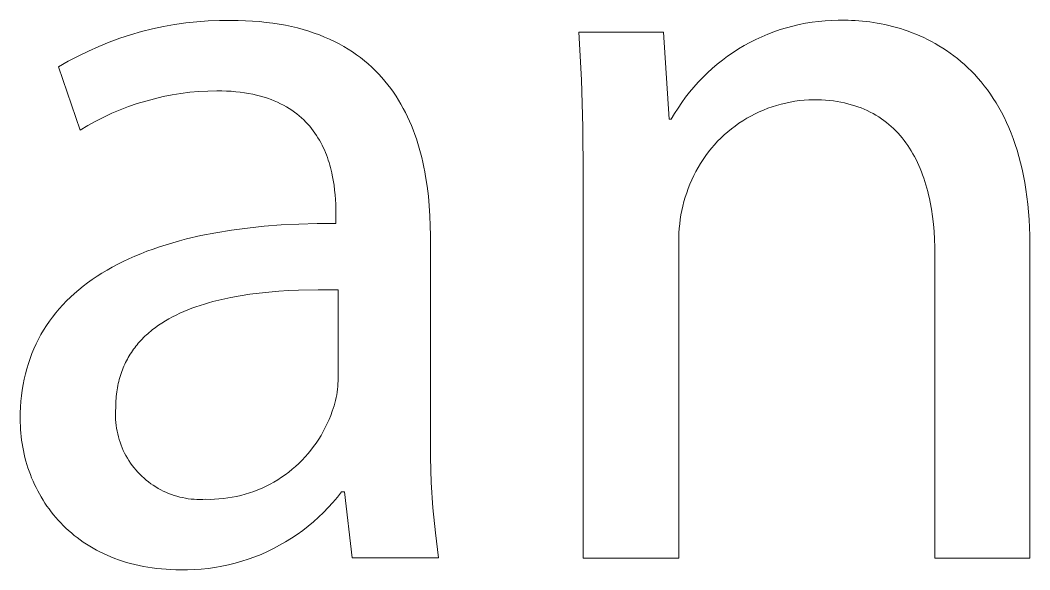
# Model space of a CAD drawing. Header units: millimetres. Extents: x 0 to 4468, y 0 to 3122.
# Drawn here: x 3608.58 to 3650.22, y 74.37 to 97.01 of the extents above; entities that cross this region are included whole.
import ezdxf

# ---------------------------------------------------------------- set-up
doc = ezdxf.new("R2010")
doc.units = ezdxf.units.MM
doc.header["$MEASUREMENT"] = 0
doc.layers.add('Domyślny', color=7, linetype='Continuous', true_color=0x000000)

msp = doc.modelspace()

# ---------------------------------------------------------------- linework, layer by layer
at = {"layer": 'Domyślny', "color": 18, "lineweight": 15, "true_color": 0x000000}
for p, q in [((3613.579, 96.542), (3614.032, 96.656)), ((3614.032, 96.656), (3614.488, 96.754)), ((3614.488, 96.754), (3614.947, 96.836)), ((3614.947, 96.836), (3615.408, 96.902)), ((3615.408, 96.902), (3615.872, 96.952)), ((3615.872, 96.952), (3616.337, 96.986)), ((3616.337, 96.986), (3616.803, 97.004)), ((3616.803, 97.004), (3617.269, 97.006)), ((3617.269, 97.006), (3617.575, 97.003)), ((3617.575, 97.003), (3617.874, 96.993)), ((3617.874, 96.993), (3618.166, 96.977)), ((3618.166, 96.977), (3618.451, 96.954)), ((3618.451, 96.954), (3618.728, 96.925)), ((3618.728, 96.925), (3618.999, 96.89)), ((3618.999, 96.89), (3619.263, 96.85)), ((3619.263, 96.85), (3619.52, 96.803)), ((3619.52, 96.803), (3619.77, 96.751)), ((3619.77, 96.751), (3620.014, 96.693)), ((3620.014, 96.693), (3620.251, 96.629)), ((3620.251, 96.629), (3620.482, 96.56)), ((3639.669, 96.536), (3639.925, 96.624)), ((3639.925, 96.624), (3640.184, 96.703)), ((3640.184, 96.703), (3640.445, 96.773)), ((3640.445, 96.773), (3640.709, 96.835)), ((3640.709, 96.835), (3640.974, 96.887)), ((3640.974, 96.887), (3641.241, 96.931)), ((3641.241, 96.931), (3641.509, 96.965)), ((3641.509, 96.965), (3641.779, 96.99)), ((3641.779, 96.99), (3642.049, 97.006)), ((3642.049, 97.006), (3642.319, 97.013)), ((3642.319, 97.013), (3642.59, 97.01)), ((3642.59, 97.01), (3642.731, 97.009)), ((3642.731, 97.009), (3642.875, 97.005)), ((3642.875, 97.005), (3643.02, 96.998)), ((3643.02, 96.998), (3643.168, 96.988)), ((3643.168, 96.988), (3643.318, 96.976)), ((3643.318, 96.976), (3643.469, 96.96)), ((3643.469, 96.96), (3643.622, 96.941)), ((3643.622, 96.941), (3643.776, 96.919)), ((3643.776, 96.919), (3643.932, 96.893)), ((3643.932, 96.893), (3644.088, 96.864)), ((3644.088, 96.864), (3644.246, 96.831)), ((3644.246, 96.831), (3644.405, 96.795)), ((3644.405, 96.795), (3644.564, 96.756)), ((3644.564, 96.756), (3644.723, 96.712)), ((3644.723, 96.712), (3644.884, 96.665)), ((3644.884, 96.665), (3645.044, 96.613)), ((3645.044, 96.613), (3645.204, 96.558)), ((3612.25, 96.108), (3612.688, 96.268)), ((3612.688, 96.268), (3613.131, 96.413)), ((3613.131, 96.413), (3613.579, 96.542)), ((3620.482, 96.56), (3620.706, 96.485)), ((3620.706, 96.485), (3620.924, 96.406)), ((3620.924, 96.406), (3621.136, 96.321)), ((3621.136, 96.321), (3621.342, 96.231)), ((3621.342, 96.231), (3621.542, 96.137)), ((3631.732, 94.562), (3631.623, 96.519)), ((3631.623, 96.519), (3635.12, 96.519)), ((3635.12, 96.519), (3635.343, 92.933)), ((3638.68, 96.099), (3638.922, 96.221)), ((3638.922, 96.221), (3639.167, 96.334)), ((3639.167, 96.334), (3639.417, 96.439)), ((3639.417, 96.439), (3639.669, 96.536)), ((3645.204, 96.558), (3645.365, 96.498)), ((3645.365, 96.498), (3645.525, 96.435)), ((3645.525, 96.435), (3645.685, 96.367)), ((3645.685, 96.367), (3645.845, 96.294)), ((3645.845, 96.294), (3646.004, 96.217)), ((3646.004, 96.217), (3646.162, 96.136)), ((3611.392, 95.743), (3611.818, 95.933)), ((3611.818, 95.933), (3612.25, 96.108)), ((3621.542, 96.137), (3621.736, 96.037)), ((3621.736, 96.037), (3621.923, 95.933)), ((3621.923, 95.933), (3622.105, 95.824)), ((3622.105, 95.824), (3622.281, 95.711)), ((3637.982, 95.686), (3638.21, 95.831)), ((3638.21, 95.831), (3638.443, 95.969)), ((3638.443, 95.969), (3638.68, 96.099)), ((3646.162, 96.136), (3646.319, 96.05)), ((3646.319, 96.05), (3646.475, 95.959)), ((3646.475, 95.959), (3646.63, 95.864)), ((3646.63, 95.864), (3646.784, 95.763)), ((3610.561, 95.32), (3610.973, 95.538)), ((3610.973, 95.538), (3611.392, 95.743)), ((3622.281, 95.711), (3622.452, 95.593)), ((3622.452, 95.593), (3622.617, 95.472)), ((3622.617, 95.472), (3622.776, 95.346)), ((3637.33, 95.203), (3637.542, 95.372)), ((3637.542, 95.372), (3637.759, 95.532)), ((3637.759, 95.532), (3637.982, 95.686)), ((3646.784, 95.763), (3646.936, 95.658)), ((3646.936, 95.658), (3647.087, 95.547)), ((3647.087, 95.547), (3647.236, 95.431)), ((3647.236, 95.431), (3647.383, 95.31)), ((3610.157, 95.086), (3610.561, 95.32)), ((3611.05, 92.483), (3610.157, 95.086)), ((3622.776, 95.346), (3622.93, 95.216)), ((3622.93, 95.216), (3623.078, 95.082)), ((3623.078, 95.082), (3623.222, 94.944)), ((3636.924, 94.846), (3637.124, 95.028)), ((3637.124, 95.028), (3637.33, 95.203)), ((3647.383, 95.31), (3647.528, 95.184)), ((3647.528, 95.184), (3647.67, 95.052)), ((3647.67, 95.052), (3647.811, 94.915)), ((3623.222, 94.944), (3623.36, 94.802)), ((3623.36, 94.802), (3623.493, 94.657)), ((3623.493, 94.657), (3623.62, 94.508)), ((3631.791, 92.602), (3631.732, 94.562)), ((3636.543, 94.462), (3636.73, 94.657)), ((3636.73, 94.657), (3636.924, 94.846)), ((3647.811, 94.915), (3647.949, 94.772)), ((3647.949, 94.772), (3648.084, 94.623)), ((3648.084, 94.623), (3648.217, 94.469)), ((3623.62, 94.508), (3623.743, 94.356)), ((3623.743, 94.356), (3623.861, 94.201)), ((3623.861, 94.201), (3623.974, 94.043)), ((3636.189, 94.053), (3636.363, 94.26)), ((3636.363, 94.26), (3636.543, 94.462)), ((3648.217, 94.469), (3648.346, 94.309)), ((3648.346, 94.309), (3648.473, 94.143)), ((3648.473, 94.143), (3648.596, 93.971)), ((3614.116, 93.781), (3613.757, 93.684)), ((3614.477, 93.865), (3614.116, 93.781)), ((3614.842, 93.936), (3614.477, 93.865)), ((3615.209, 93.995), (3614.842, 93.936)), ((3615.577, 94.042), (3615.209, 93.995)), ((3615.947, 94.075), (3615.577, 94.042)), ((3616.318, 94.096), (3615.947, 94.075)), ((3616.689, 94.104), (3616.318, 94.096)), ((3616.893, 94.102), (3616.689, 94.104)), ((3617.092, 94.095), (3616.893, 94.102)), ((3617.285, 94.084), (3617.092, 94.095)), ((3617.472, 94.068), (3617.285, 94.084)), ((3617.655, 94.048), (3617.472, 94.068)), ((3617.831, 94.023), (3617.655, 94.048)), ((3618.003, 93.995), (3617.831, 94.023)), ((3618.169, 93.962), (3618.003, 93.995)), ((3618.33, 93.926), (3618.169, 93.962)), ((3618.486, 93.886), (3618.33, 93.926)), ((3618.637, 93.842), (3618.486, 93.886)), ((3618.783, 93.795), (3618.637, 93.842)), ((3618.925, 93.744), (3618.783, 93.795)), ((3619.061, 93.69), (3618.925, 93.744)), ((3623.974, 94.043), (3624.082, 93.881)), ((3624.082, 93.881), (3624.186, 93.716)), ((3624.186, 93.716), (3624.285, 93.549)), ((3635.864, 93.621), (3636.023, 93.839)), ((3636.023, 93.839), (3636.189, 94.053)), ((3640.72, 93.699), (3640.53, 93.673)), ((3640.911, 93.718), (3640.72, 93.699)), ((3641.103, 93.731), (3640.911, 93.718)), ((3641.295, 93.737), (3641.103, 93.731)), ((3641.467, 93.735), (3641.295, 93.737)), ((3641.635, 93.728), (3641.467, 93.735)), ((3641.8, 93.718), (3641.635, 93.728)), ((3641.962, 93.703), (3641.8, 93.718)), ((3642.12, 93.685), (3641.962, 93.703)), ((3648.596, 93.971), (3648.716, 93.792)), ((3648.716, 93.792), (3648.833, 93.608)), ((3612.704, 93.322), (3612.362, 93.177)), ((3613.051, 93.455), (3612.704, 93.322)), ((3613.402, 93.576), (3613.051, 93.455)), ((3613.757, 93.684), (3613.402, 93.576)), ((3619.193, 93.632), (3619.061, 93.69)), ((3619.321, 93.572), (3619.193, 93.632)), ((3619.444, 93.509), (3619.321, 93.572)), ((3619.562, 93.442), (3619.444, 93.509)), ((3619.676, 93.373), (3619.562, 93.442)), ((3619.786, 93.301), (3619.676, 93.373)), ((3619.892, 93.227), (3619.786, 93.301)), ((3624.285, 93.549), (3624.379, 93.379)), ((3624.379, 93.379), (3624.469, 93.206)), ((3635.569, 93.167), (3635.712, 93.396)), ((3635.712, 93.396), (3635.864, 93.621)), ((3639.238, 93.313), (3639.062, 93.237)), ((3639.417, 93.383), (3639.238, 93.313)), ((3639.598, 93.448), (3639.417, 93.383)), ((3639.781, 93.506), (3639.598, 93.448)), ((3639.966, 93.557), (3639.781, 93.506)), ((3640.153, 93.602), (3639.966, 93.557)), ((3640.341, 93.641), (3640.153, 93.602)), ((3640.53, 93.673), (3640.341, 93.641)), ((3642.275, 93.662), (3642.12, 93.685)), ((3642.426, 93.636), (3642.275, 93.662)), ((3642.574, 93.605), (3642.426, 93.636)), ((3642.719, 93.571), (3642.574, 93.605)), ((3642.86, 93.533), (3642.719, 93.571)), ((3642.999, 93.491), (3642.86, 93.533)), ((3643.134, 93.446), (3642.999, 93.491)), ((3643.265, 93.397), (3643.134, 93.446)), ((3643.394, 93.345), (3643.265, 93.397)), ((3643.519, 93.288), (3643.394, 93.345)), ((3643.642, 93.229), (3643.519, 93.288)), ((3648.833, 93.608), (3648.946, 93.417)), ((3648.946, 93.417), (3649.055, 93.22)), ((3612.025, 93.02), (3611.694, 92.852)), ((3612.362, 93.177), (3612.025, 93.02)), ((3619.993, 93.15), (3619.892, 93.227)), ((3620.091, 93.07), (3619.993, 93.15)), ((3620.185, 92.989), (3620.091, 93.07)), ((3620.275, 92.905), (3620.185, 92.989)), ((3620.361, 92.819), (3620.275, 92.905)), ((3624.469, 93.206), (3624.555, 93.031)), ((3624.555, 93.031), (3624.636, 92.853)), ((3635.343, 92.933), (3635.433, 92.933)), ((3635.433, 92.933), (3635.569, 93.167)), ((3638.387, 92.872), (3638.226, 92.766)), ((3638.551, 92.972), (3638.387, 92.872)), ((3638.718, 93.066), (3638.551, 92.972)), ((3638.889, 93.154), (3638.718, 93.066)), ((3639.062, 93.237), (3638.889, 93.154)), ((3643.761, 93.166), (3643.642, 93.229)), ((3643.877, 93.1), (3643.761, 93.166)), ((3643.99, 93.03), (3643.877, 93.1)), ((3644.1, 92.957), (3643.99, 93.03)), ((3644.207, 92.881), (3644.1, 92.957)), ((3644.311, 92.802), (3644.207, 92.881)), ((3649.055, 93.22), (3649.16, 93.016)), ((3649.16, 93.016), (3649.261, 92.806)), ((3611.369, 92.673), (3611.05, 92.483)), ((3611.694, 92.852), (3611.369, 92.673)), ((3620.443, 92.731), (3620.361, 92.819)), ((3620.521, 92.642), (3620.443, 92.731)), ((3620.597, 92.55), (3620.521, 92.642)), ((3620.668, 92.457), (3620.597, 92.55)), ((3620.736, 92.363), (3620.668, 92.457)), ((3624.636, 92.853), (3624.713, 92.673)), ((3624.713, 92.673), (3624.786, 92.491)), ((3624.786, 92.491), (3624.855, 92.306)), ((3631.802, 90.642), (3631.791, 92.602)), ((3637.917, 92.539), (3637.768, 92.418)), ((3638.07, 92.655), (3637.917, 92.539)), ((3638.226, 92.766), (3638.07, 92.655)), ((3644.412, 92.72), (3644.311, 92.802)), ((3644.51, 92.634), (3644.412, 92.72)), ((3644.605, 92.546), (3644.51, 92.634)), ((3644.697, 92.455), (3644.605, 92.546)), ((3644.787, 92.361), (3644.697, 92.455)), ((3649.261, 92.806), (3649.358, 92.589)), ((3649.358, 92.589), (3649.451, 92.365)), ((3620.801, 92.267), (3620.736, 92.363)), ((3620.863, 92.17), (3620.801, 92.267)), ((3620.922, 92.071), (3620.863, 92.17)), ((3620.977, 91.972), (3620.922, 92.071)), ((3624.855, 92.306), (3624.92, 92.12)), ((3624.92, 92.12), (3624.981, 91.932)), ((3637.483, 92.16), (3637.348, 92.024)), ((3637.623, 92.291), (3637.483, 92.16)), ((3637.768, 92.418), (3637.623, 92.291)), ((3644.873, 92.264), (3644.787, 92.361)), ((3644.957, 92.164), (3644.873, 92.264)), ((3645.038, 92.062), (3644.957, 92.164)), ((3645.116, 91.957), (3645.038, 92.062)), ((3649.451, 92.365), (3649.539, 92.135)), ((3649.539, 92.135), (3649.622, 91.897)), ((3621.029, 91.871), (3620.977, 91.972)), ((3621.079, 91.77), (3621.029, 91.871)), ((3621.126, 91.668), (3621.079, 91.77)), ((3621.17, 91.565), (3621.126, 91.668)), ((3624.981, 91.932), (3625.038, 91.741)), ((3625.038, 91.741), (3625.091, 91.55)), ((3637.091, 91.738), (3636.971, 91.588)), ((3637.217, 91.883), (3637.091, 91.738)), ((3637.348, 92.024), (3637.217, 91.883)), ((3645.192, 91.849), (3645.116, 91.957)), ((3645.264, 91.739), (3645.192, 91.849)), ((3645.334, 91.626), (3645.264, 91.739)), ((3645.402, 91.511), (3645.334, 91.626)), ((3649.622, 91.897), (3649.701, 91.653)), ((3649.701, 91.653), (3649.775, 91.402)), ((3621.211, 91.461), (3621.17, 91.565)), ((3621.25, 91.357), (3621.211, 91.461)), ((3621.286, 91.253), (3621.25, 91.357)), ((3621.319, 91.149), (3621.286, 91.253)), ((3625.091, 91.55), (3625.141, 91.356)), ((3625.141, 91.356), (3625.187, 91.162)), ((3636.745, 91.278), (3636.64, 91.117)), ((3636.855, 91.435), (3636.745, 91.278)), ((3636.971, 91.588), (3636.855, 91.435)), ((3645.467, 91.393), (3645.402, 91.511)), ((3645.529, 91.273), (3645.467, 91.393)), ((3645.588, 91.151), (3645.529, 91.273)), ((3649.775, 91.402), (3649.843, 91.143)), ((3621.351, 91.044), (3621.319, 91.149)), ((3621.38, 90.94), (3621.351, 91.044)), ((3621.406, 90.835), (3621.38, 90.94)), ((3621.431, 90.731), (3621.406, 90.835)), ((3625.187, 91.162), (3625.23, 90.965)), ((3625.23, 90.965), (3625.269, 90.768)), ((3636.448, 90.784), (3636.36, 90.614)), ((3636.541, 90.952), (3636.448, 90.784)), ((3636.64, 91.117), (3636.541, 90.952)), ((3645.645, 91.026), (3645.588, 91.151)), ((3645.7, 90.9), (3645.645, 91.026)), ((3645.752, 90.771), (3645.7, 90.9)), ((3649.843, 91.143), (3649.907, 90.877)), ((3649.907, 90.877), (3649.965, 90.604)), ((3621.454, 90.627), (3621.431, 90.731)), ((3621.493, 90.42), (3621.454, 90.627)), ((3621.525, 90.216), (3621.493, 90.42)), ((3625.269, 90.768), (3625.304, 90.57)), ((3625.304, 90.57), (3625.366, 90.17)), ((3631.802, 74.855), (3631.802, 90.642)), ((3636.278, 90.44), (3636.203, 90.263)), ((3636.36, 90.614), (3636.278, 90.44)), ((3645.801, 90.64), (3645.752, 90.771)), ((3645.848, 90.507), (3645.801, 90.64)), ((3645.893, 90.372), (3645.848, 90.507)), ((3645.935, 90.235), (3645.893, 90.372)), ((3649.965, 90.604), (3650.017, 90.323)), ((3621.55, 90.015), (3621.525, 90.216)), ((3621.57, 89.818), (3621.55, 90.015)), ((3625.366, 90.17), (3625.415, 89.766)), ((3636.133, 90.084), (3636.07, 89.903)), ((3636.203, 90.263), (3636.133, 90.084)), ((3645.975, 90.097), (3645.935, 90.235)), ((3646.012, 89.956), (3645.975, 90.097)), ((3646.047, 89.814), (3646.012, 89.956)), ((3650.017, 90.323), (3650.064, 90.035)), ((3650.064, 90.035), (3650.105, 89.739)), ((3621.583, 89.626), (3621.57, 89.818)), ((3621.593, 89.441), (3621.583, 89.626)), ((3625.415, 89.766), (3625.452, 89.361)), ((3635.959, 89.54), (3635.912, 89.359)), ((3636.013, 89.719), (3635.959, 89.54)), ((3636.07, 89.903), (3636.013, 89.719)), ((3646.08, 89.67), (3646.047, 89.814)), ((3646.11, 89.524), (3646.08, 89.67)), ((3650.105, 89.739), (3650.141, 89.436)), ((3621.598, 89.262), (3621.593, 89.441)), ((3621.599, 89.09), (3621.598, 89.262)), ((3625.452, 89.361), (3625.478, 88.953)), ((3635.87, 89.176), (3635.834, 88.993)), ((3635.912, 89.359), (3635.87, 89.176)), ((3646.164, 89.228), (3646.11, 89.524)), ((3646.209, 88.925), (3646.164, 89.228)), ((3650.141, 89.436), (3650.17, 89.125)), ((3650.17, 89.125), (3650.193, 88.805)), ((3621.599, 88.644), (3621.599, 89.09)), ((3625.478, 88.953), (3625.493, 88.545)), ((3635.804, 88.808), (3635.781, 88.622)), ((3635.834, 88.993), (3635.804, 88.808)), ((3646.246, 88.618), (3646.209, 88.925)), ((3650.193, 88.805), (3650.209, 88.478)), ((3616.653, 88.26), (3617.293, 88.365)), ((3617.293, 88.365), (3617.954, 88.453)), ((3617.954, 88.453), (3618.639, 88.525)), ((3618.639, 88.525), (3619.346, 88.58)), ((3619.346, 88.58), (3620.075, 88.618)), ((3620.075, 88.618), (3620.826, 88.639)), ((3620.826, 88.639), (3621.599, 88.644)), ((3625.493, 88.545), (3625.498, 88.138)), ((3635.763, 88.436), (3635.751, 88.249)), ((3635.781, 88.622), (3635.763, 88.436)), ((3646.274, 88.305), (3646.246, 88.618)), ((3646.294, 87.987), (3646.274, 88.305)), ((3650.209, 88.478), (3650.219, 88.143)), ((3614.874, 87.848), (3615.156, 87.927)), ((3615.156, 87.927), (3615.444, 88.002)), ((3615.444, 88.002), (3616.037, 88.139)), ((3616.037, 88.139), (3616.653, 88.26)), ((3625.498, 88.138), (3625.498, 80.043)), ((3635.751, 88.249), (3635.745, 88.062)), ((3635.745, 88.062), (3635.745, 87.874)), ((3635.745, 87.874), (3635.745, 74.855)), ((3646.306, 87.665), (3646.294, 87.987)), ((3650.219, 88.143), (3650.223, 87.8)), ((3613.553, 87.395), (3613.805, 87.493)), ((3613.805, 87.493), (3614.063, 87.588)), ((3614.063, 87.588), (3614.328, 87.679)), ((3614.328, 87.679), (3614.598, 87.766)), ((3614.598, 87.766), (3614.874, 87.848)), ((3646.309, 87.339), (3646.306, 87.665)), ((3650.223, 87.8), (3650.223, 74.855)), ((3612.603, 86.961), (3612.831, 87.075)), ((3612.831, 87.075), (3613.066, 87.185)), ((3613.066, 87.185), (3613.306, 87.292)), ((3613.306, 87.292), (3613.553, 87.395)), ((3646.309, 74.855), (3646.309, 87.339)), ((3611.954, 86.594), (3612.164, 86.72)), ((3612.164, 86.72), (3612.38, 86.842)), ((3612.38, 86.842), (3612.603, 86.961)), ((3611.36, 86.193), (3611.552, 86.33)), ((3611.552, 86.33), (3611.75, 86.464)), ((3611.75, 86.464), (3611.954, 86.594)), ((3610.822, 85.757), (3610.995, 85.906)), ((3610.995, 85.906), (3611.174, 86.051)), ((3611.174, 86.051), (3611.36, 86.193)), ((3618.842, 85.816), (3618.442, 85.773)), ((3619.246, 85.85), (3618.842, 85.816)), ((3619.652, 85.876), (3619.246, 85.85)), ((3620.06, 85.895), (3619.652, 85.876)), ((3620.877, 85.912), (3620.06, 85.895)), ((3621.689, 85.906), (3620.877, 85.912)), ((3621.689, 82.156), (3621.689, 85.906)), ((3610.34, 85.288), (3610.494, 85.448)), ((3610.494, 85.448), (3610.655, 85.604)), ((3610.655, 85.604), (3610.822, 85.757)), ((3616.352, 85.372), (3616.175, 85.319)), ((3616.532, 85.421), (3616.352, 85.372)), ((3616.899, 85.512), (3616.532, 85.421)), ((3617.274, 85.592), (3616.899, 85.512)), ((3617.657, 85.662), (3617.274, 85.592)), ((3618.047, 85.722), (3617.657, 85.662)), ((3618.442, 85.773), (3618.047, 85.722)), ((3609.915, 84.784), (3610.05, 84.956)), ((3610.05, 84.956), (3610.192, 85.123)), ((3610.192, 85.123), (3610.34, 85.288)), ((3615.33, 85.013), (3615.171, 84.942)), ((3615.493, 85.08), (3615.33, 85.013)), ((3615.659, 85.144), (3615.493, 85.08)), ((3615.828, 85.206), (3615.659, 85.144)), ((3616, 85.264), (3615.828, 85.206)), ((3616.175, 85.319), (3616, 85.264)), ((3609.664, 84.43), (3609.786, 84.609)), ((3609.786, 84.609), (3609.915, 84.784)), ((3614.426, 84.538), (3614.289, 84.447)), ((3614.568, 84.626), (3614.426, 84.538)), ((3614.713, 84.71), (3614.568, 84.626)), ((3614.862, 84.791), (3614.713, 84.71)), ((3615.015, 84.868), (3614.862, 84.791)), ((3615.171, 84.942), (3615.015, 84.868)), ((3609.438, 84.061), (3609.548, 84.248)), ((3609.548, 84.248), (3609.664, 84.43)), ((3613.903, 84.152), (3613.842, 84.1)), ((3613.964, 84.204), (3613.903, 84.152)), ((3614.027, 84.254), (3613.964, 84.204)), ((3614.156, 84.353), (3614.027, 84.254)), ((3614.289, 84.447), (3614.156, 84.353)), ((3609.238, 83.678), (3609.335, 83.871)), ((3609.335, 83.871), (3609.438, 84.061)), ((3613.451, 83.705), (3613.4, 83.645)), ((3613.503, 83.764), (3613.451, 83.705)), ((3613.557, 83.823), (3613.503, 83.764)), ((3613.611, 83.88), (3613.557, 83.823)), ((3613.667, 83.936), (3613.611, 83.88)), ((3613.724, 83.992), (3613.667, 83.936)), ((3613.783, 84.046), (3613.724, 83.992)), ((3613.842, 84.1), (3613.783, 84.046)), ((3609.065, 83.28), (3609.148, 83.481)), ((3609.148, 83.481), (3609.238, 83.678)), ((3613.165, 83.328), (3613.121, 83.261)), ((3613.209, 83.393), (3613.165, 83.328)), ((3613.255, 83.458), (3613.209, 83.393)), ((3613.302, 83.521), (3613.255, 83.458)), ((3613.35, 83.583), (3613.302, 83.521)), ((3613.4, 83.645), (3613.35, 83.583)), ((3608.917, 82.868), (3608.988, 83.076)), ((3608.988, 83.076), (3609.065, 83.28)), ((3612.927, 82.912), (3612.892, 82.839)), ((3612.963, 82.984), (3612.927, 82.912)), ((3613, 83.055), (3612.963, 82.984)), ((3613.039, 83.125), (3613, 83.055)), ((3613.08, 83.194), (3613.039, 83.125)), ((3613.121, 83.261), (3613.08, 83.194)), ((3608.796, 82.441), (3608.854, 82.656)), ((3608.854, 82.656), (3608.917, 82.868)), ((3612.74, 82.458), (3612.715, 82.378)), ((3612.768, 82.536), (3612.74, 82.458)), ((3612.796, 82.614), (3612.768, 82.536)), ((3612.827, 82.69), (3612.796, 82.614)), ((3612.859, 82.765), (3612.827, 82.69)), ((3612.892, 82.839), (3612.859, 82.765)), ((3608.702, 82), (3608.746, 82.223)), ((3608.746, 82.223), (3608.796, 82.441)), ((3612.627, 82.048), (3612.609, 81.962)), ((3612.647, 82.132), (3612.627, 82.048)), ((3612.668, 82.215), (3612.647, 82.132)), ((3612.69, 82.297), (3612.668, 82.215)), ((3612.715, 82.378), (3612.69, 82.297)), ((3621.678, 81.924), (3621.685, 82.04)), ((3621.685, 82.04), (3621.689, 82.156)), ((3608.634, 81.546), (3608.665, 81.775)), ((3608.665, 81.775), (3608.702, 82)), ((3612.566, 81.698), (3612.554, 81.608)), ((3612.579, 81.787), (3612.566, 81.698)), ((3612.593, 81.875), (3612.579, 81.787)), ((3612.609, 81.962), (3612.593, 81.875)), ((3621.635, 81.578), (3621.653, 81.693)), ((3621.653, 81.693), (3621.667, 81.808)), ((3621.667, 81.808), (3621.678, 81.924)), ((3608.593, 81.077), (3608.61, 81.313)), ((3608.61, 81.313), (3608.634, 81.546)), ((3612.526, 81.235), (3612.524, 81.138)), ((3612.531, 81.33), (3612.526, 81.235)), ((3612.537, 81.424), (3612.531, 81.33)), ((3612.545, 81.516), (3612.537, 81.424)), ((3612.554, 81.608), (3612.545, 81.516)), ((3621.526, 81.126), (3621.559, 81.238)), ((3621.559, 81.238), (3621.588, 81.35)), ((3621.588, 81.35), (3621.613, 81.464)), ((3621.613, 81.464), (3621.635, 81.578)), ((3608.58, 80.594), (3608.583, 80.837)), ((3608.583, 80.837), (3608.593, 81.077)), ((3612.515, 80.921), (3612.512, 80.801)), ((3612.512, 80.801), (3612.512, 80.681)), ((3612.523, 81.04), (3612.515, 80.921)), ((3612.524, 81.138), (3612.523, 81.04)), ((3621.388, 80.733), (3621.45, 80.906)), ((3621.45, 80.906), (3621.49, 81.016)), ((3621.49, 81.016), (3621.526, 81.126)), ((3608.581, 80.447), (3608.58, 80.594)), ((3608.586, 80.3), (3608.581, 80.447)), ((3612.512, 80.681), (3612.517, 80.561)), ((3612.517, 80.561), (3612.526, 80.442)), ((3612.526, 80.442), (3612.538, 80.323)), ((3621.165, 80.229), (3621.245, 80.394)), ((3621.245, 80.394), (3621.32, 80.563)), ((3621.32, 80.563), (3621.388, 80.733)), ((3608.595, 80.153), (3608.586, 80.3)), ((3608.606, 80.007), (3608.595, 80.153)), ((3608.621, 79.861), (3608.606, 80.007)), ((3612.538, 80.323), (3612.555, 80.204)), ((3612.555, 80.204), (3612.576, 80.086)), ((3612.576, 80.086), (3612.601, 79.969)), ((3612.601, 79.969), (3612.63, 79.853)), ((3620.989, 79.906), (3621.08, 80.066)), ((3621.08, 80.066), (3621.165, 80.229)), ((3625.498, 80.043), (3625.499, 79.004)), ((3608.639, 79.715), (3608.621, 79.861)), ((3608.66, 79.57), (3608.639, 79.715)), ((3608.685, 79.425), (3608.66, 79.57)), ((3612.63, 79.853), (3612.663, 79.738)), ((3612.663, 79.738), (3612.7, 79.624)), ((3612.7, 79.624), (3612.741, 79.511)), ((3620.683, 79.447), (3620.79, 79.596)), ((3620.79, 79.596), (3620.892, 79.749)), ((3620.892, 79.749), (3620.989, 79.906)), ((3608.713, 79.281), (3608.685, 79.425)), ((3608.744, 79.138), (3608.713, 79.281)), ((3608.778, 78.996), (3608.744, 79.138)), ((3612.741, 79.511), (3612.786, 79.4)), ((3612.786, 79.4), (3612.834, 79.29)), ((3612.834, 79.29), (3612.887, 79.182)), ((3612.887, 79.182), (3612.943, 79.076)), ((3620.332, 79.021), (3620.454, 79.159)), ((3620.454, 79.159), (3620.571, 79.301)), ((3620.571, 79.301), (3620.683, 79.447)), ((3608.816, 78.854), (3608.778, 78.996)), ((3608.857, 78.713), (3608.816, 78.854)), ((3608.901, 78.574), (3608.857, 78.713)), ((3612.943, 79.076), (3613.002, 78.972)), ((3613.002, 78.972), (3613.065, 78.87)), ((3613.065, 78.87), (3613.132, 78.771)), ((3613.132, 78.771), (3613.202, 78.673)), ((3619.94, 78.633), (3620.075, 78.758)), ((3620.075, 78.758), (3620.206, 78.887)), ((3620.206, 78.887), (3620.332, 79.021)), ((3625.499, 79.004), (3625.534, 77.966)), ((3608.949, 78.435), (3608.901, 78.574)), ((3608.999, 78.298), (3608.949, 78.435)), ((3609.053, 78.161), (3608.999, 78.298)), ((3613.202, 78.673), (3613.275, 78.578)), ((3613.275, 78.578), (3613.351, 78.486)), ((3613.351, 78.486), (3613.431, 78.397)), ((3613.431, 78.397), (3613.513, 78.31)), ((3613.513, 78.31), (3613.599, 78.226)), ((3619.509, 78.288), (3619.657, 78.398)), ((3619.657, 78.398), (3619.8, 78.513)), ((3619.8, 78.513), (3619.94, 78.633)), ((3609.11, 78.026), (3609.053, 78.161)), ((3609.171, 77.893), (3609.11, 78.026)), ((3609.234, 77.76), (3609.171, 77.893)), ((3613.599, 78.226), (3613.687, 78.145)), ((3613.687, 78.145), (3613.778, 78.067)), ((3613.778, 78.067), (3613.872, 77.992)), ((3613.872, 77.992), (3613.968, 77.921)), ((3613.968, 77.921), (3614.067, 77.853)), ((3618.721, 77.817), (3618.885, 77.9)), ((3618.885, 77.9), (3619.046, 77.989)), ((3619.046, 77.989), (3619.204, 78.084)), ((3619.204, 78.084), (3619.358, 78.183)), ((3619.358, 78.183), (3619.509, 78.288)), ((3625.534, 77.966), (3625.603, 76.929)), ((3609.301, 77.629), (3609.234, 77.76)), ((3609.371, 77.5), (3609.301, 77.629)), ((3609.445, 77.372), (3609.371, 77.5)), ((3614.067, 77.853), (3614.168, 77.788)), ((3614.168, 77.788), (3614.271, 77.727)), ((3614.271, 77.727), (3614.376, 77.669)), ((3614.376, 77.669), (3614.483, 77.615)), ((3614.483, 77.615), (3614.592, 77.565)), ((3614.592, 77.565), (3614.702, 77.519)), ((3614.702, 77.519), (3614.814, 77.476)), ((3614.814, 77.476), (3614.927, 77.437)), ((3617.686, 77.438), (3617.864, 77.486)), ((3617.864, 77.486), (3618.039, 77.541)), ((3618.039, 77.541), (3618.213, 77.601)), ((3618.213, 77.601), (3618.385, 77.667)), ((3618.385, 77.667), (3618.554, 77.739)), ((3618.554, 77.739), (3618.721, 77.817)), ((3621.837, 77.588), (3621.662, 77.366)), ((3621.956, 77.588), (3621.837, 77.588)), ((3622.269, 74.865), (3621.956, 77.588)), ((3609.521, 77.246), (3609.445, 77.372)), ((3609.601, 77.122), (3609.521, 77.246)), ((3609.684, 77), (3609.601, 77.122)), ((3614.927, 77.437), (3615.042, 77.402)), ((3615.042, 77.402), (3615.158, 77.371)), ((3615.158, 77.371), (3615.275, 77.345)), ((3615.275, 77.345), (3615.392, 77.322)), ((3615.392, 77.322), (3615.511, 77.303)), ((3615.511, 77.303), (3615.63, 77.288)), ((3615.63, 77.288), (3615.749, 77.277)), ((3615.749, 77.277), (3615.869, 77.271)), ((3615.869, 77.271), (3615.988, 77.268)), ((3615.988, 77.268), (3616.108, 77.27)), ((3616.108, 77.27), (3616.228, 77.276)), ((3616.228, 77.276), (3616.412, 77.274)), ((3616.412, 77.274), (3616.596, 77.279)), ((3616.596, 77.279), (3616.779, 77.29)), ((3616.779, 77.29), (3616.962, 77.307)), ((3616.962, 77.307), (3617.145, 77.331)), ((3617.145, 77.331), (3617.326, 77.36)), ((3617.326, 77.36), (3617.507, 77.396)), ((3617.507, 77.396), (3617.686, 77.438)), ((3621.479, 77.149), (3621.289, 76.939)), ((3621.662, 77.366), (3621.479, 77.149)), ((3609.771, 76.879), (3609.684, 77)), ((3609.86, 76.76), (3609.771, 76.879)), ((3609.953, 76.644), (3609.86, 76.76)), ((3610.049, 76.529), (3609.953, 76.644)), ((3621.091, 76.736), (3620.887, 76.54)), ((3621.289, 76.939), (3621.091, 76.736)), ((3625.603, 76.929), (3625.705, 75.896)), ((3610.148, 76.417), (3610.049, 76.529)), ((3610.25, 76.307), (3610.148, 76.417)), ((3610.356, 76.199), (3610.25, 76.307)), ((3620.676, 76.351), (3620.458, 76.169)), ((3620.887, 76.54), (3620.676, 76.351)), ((3610.464, 76.094), (3610.356, 76.199)), ((3610.576, 75.991), (3610.464, 76.094)), ((3610.691, 75.89), (3610.576, 75.991)), ((3610.81, 75.792), (3610.691, 75.89)), ((3610.931, 75.697), (3610.81, 75.792)), ((3620.004, 75.829), (3619.769, 75.671)), ((3620.234, 75.995), (3620.004, 75.829)), ((3620.458, 76.169), (3620.234, 75.995)), ((3625.705, 75.896), (3625.84, 74.865)), ((3611.056, 75.604), (3610.931, 75.697)), ((3611.184, 75.514), (3611.056, 75.604)), ((3611.315, 75.428), (3611.184, 75.514)), ((3611.449, 75.344), (3611.315, 75.428)), ((3619.282, 75.381), (3619.032, 75.249)), ((3619.528, 75.522), (3619.282, 75.381)), ((3619.769, 75.671), (3619.528, 75.522)), ((3611.586, 75.263), (3611.449, 75.344)), ((3611.727, 75.185), (3611.586, 75.263)), ((3611.871, 75.11), (3611.727, 75.185)), ((3612.018, 75.038), (3611.871, 75.11)), ((3612.168, 74.97), (3612.018, 75.038)), ((3612.321, 74.905), (3612.168, 74.97)), ((3618.517, 75.01), (3618.254, 74.905)), ((3618.777, 75.125), (3618.517, 75.01)), ((3619.032, 75.249), (3618.777, 75.125)), ((3612.477, 74.843), (3612.321, 74.905)), ((3612.637, 74.785), (3612.477, 74.843)), ((3612.8, 74.73), (3612.637, 74.785)), ((3612.966, 74.679), (3612.8, 74.73)), ((3613.135, 74.632), (3612.966, 74.679)), ((3613.307, 74.588), (3613.135, 74.632)), ((3613.482, 74.549), (3613.307, 74.588)), ((3613.661, 74.513), (3613.482, 74.549)), ((3617.17, 74.577), (3616.893, 74.518)), ((3617.445, 74.644), (3617.17, 74.577)), ((3617.718, 74.722), (3617.445, 74.644)), ((3617.988, 74.809), (3617.718, 74.722)), ((3618.254, 74.905), (3617.988, 74.809)), ((3625.84, 74.865), (3622.269, 74.865)), ((3635.745, 74.855), (3631.802, 74.855)), ((3650.223, 74.855), (3646.309, 74.855)), ((3613.842, 74.481), (3613.661, 74.513)), ((3614.027, 74.453), (3613.842, 74.481)), ((3614.215, 74.429), (3614.027, 74.453)), ((3614.406, 74.41), (3614.215, 74.429)), ((3614.6, 74.394), (3614.406, 74.41)), ((3614.797, 74.383), (3614.6, 74.394)), ((3614.998, 74.377), (3614.797, 74.383)), ((3615.201, 74.374), (3614.998, 74.377)), ((3615.485, 74.374), (3615.201, 74.374)), ((3615.768, 74.383), (3615.485, 74.374)), ((3616.051, 74.402), (3615.768, 74.383)), ((3616.333, 74.431), (3616.051, 74.402)), ((3616.613, 74.47), (3616.333, 74.431)), ((3616.893, 74.518), (3616.613, 74.47))]:
    msp.add_line(p, q, dxfattribs=at)

doc.saveas('drawing.dxf')
